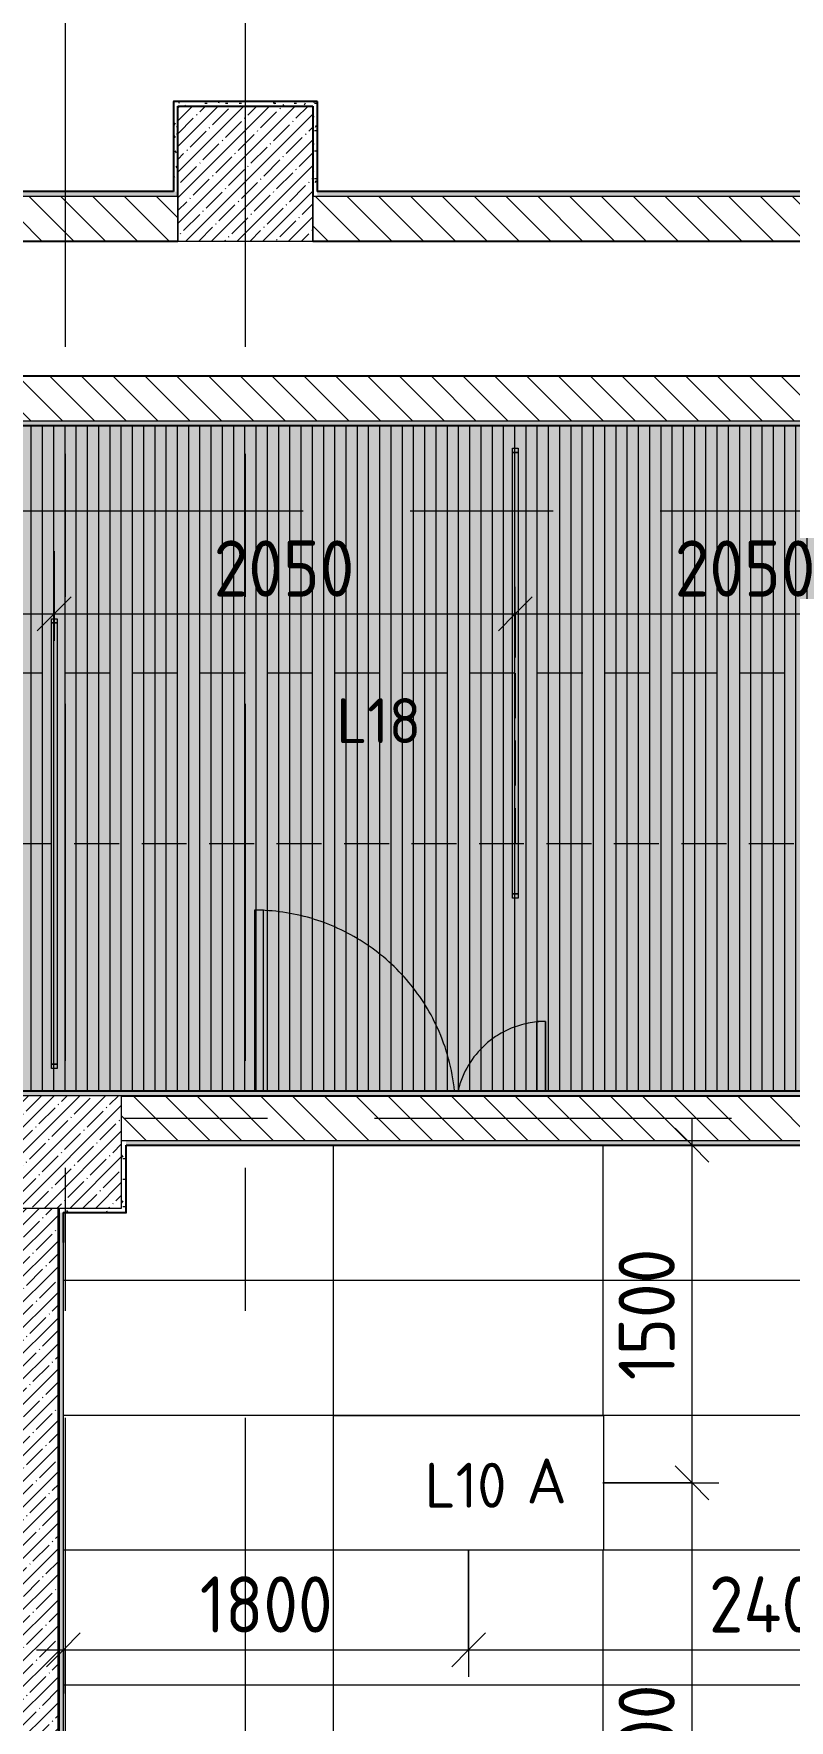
# Model space of a CAD drawing. Header units: millimetres. Extents: x 35098 to 231722, y -8553 to 29000.
# Drawn here: x 47519 to 50879, y 5123 to 12622 of the extents above; entities that cross this region are included whole.
import ezdxf

# ---------------------------------------------------------------- set-up
doc = ezdxf.new("R2010")
doc.units = ezdxf.units.MM
doc.linetypes.add('ADSK_Штрих_ш2 п1', pattern=[300, 200, -100])
doc.linetypes.add('Осевая', pattern=[3175, 635, -476.25, 1587.5, -476.25])
for name, color, linetype, lineweight in [('A-ANNO-DIMS', 7, 'Continuous', 9), ('A-ANNO-DIMS-100', 7, 'Continuous', 9), ('A-CLNG-PATT', 7, 'Continuous', 9), ('A-DETL-1', 7, 'ADSK_Штрих_ш2 п1', 9), ('A-DETL-GENF', 7, 'Continuous', 9), ('A-DOOR', 7, 'Continuous', 9), ('A-WALL', 7, 'Continuous', 9), ('E-LITE-EQPM-IDEN', 7, 'Continuous', 9), ('I-WALL', 7, 'Continuous', 9), ('S-COLS', 7, 'Continuous', 9), ('Оси-2', 7, 'Осевая', 9)]:
    doc.layers.add(name, color=color, linetype=linetype, lineweight=lineweight)
for name, color, linetype, lineweight, true_color in [('A-ANNO-NOTE', 1, 'Continuous', 9, 0xff0000), ('A-CLNG-1', 7, 'Continuous', 9, 0xc0c0c0), ('A-WALL-1', 7, 'Continuous', 25, 0x3c3c3c), ('A-WALL-3', 7, 'Continuous', 35, 0x3c3c3c), ('A-WALL-FNSH-2', 7, 'Continuous', 13, 0x3c3c3c), ('E-LITE-EQPM-1', 1, 'Continuous', 9, 0xff0000), ('G-ANNO-TEXT-1', 1, 'Continuous', 9, 0xff0000)]:
    doc.layers.add(name, color=color, linetype=linetype, lineweight=lineweight, true_color=true_color)
doc.layers.add('A-CLNG-PATT-1', color=7, linetype='Continuous', lineweight=9, transparency=1)
doc.styles.add('GOST Common', font='GOST_Common.ttf', dxfattribs={"height": 200})
doc.styles.add('ISOCPEUR', font='isocpeur.ttf', dxfattribs={"width": 0.9, "height": 250})
doc.styles.add('ISOCPEUR_1', font='isocpeur.ttf', dxfattribs={"height": 200})
doc.dimstyles.new('ISO-2_5_0_9К_БОЛЬШОЙ', dxfattribs={"dimscale": 304.8, "dimtxt": 248.995294, "dimasz": 0.492126, "dimexe": 0.393701, "dimexo": 0.984252, "dimgap": 0, "dimtad": 1, "dimdec": 0, "dimrnd": 10, "dimzin": 0, "dimdsep": 46, "dimtxsty": 'ISOCPEUR', "dimblk1": 'OBLIQUE', "dimblk2": 'OBLIQUE', "dimsah": 1, "dimcen": 0.09, "dimdle": 0.393701, "dimazin": 0, "dimtfac": 1, "dimtdec": 4, "dimtix": 1, "dimtmove": 0, "dimatfit": 3, "dimfxl": 1, "dimtvp": 1, "dimtolj": 1, "dimtzin": 0, "dimarcsym": 2})
doc.dimstyles.new('ISO-2_5_0_9К_БОЛЬШОЙ_1', dxfattribs={"dimscale": 304.8, "dimtxt": 248.995294, "dimasz": 0.492126, "dimexe": 0.393701, "dimexo": 0.984252, "dimgap": 0, "dimtad": 1, "dimdec": 0, "dimrnd": 10, "dimzin": 0, "dimdsep": 46, "dimtxsty": 'ISOCPEUR', "dimblk1": 'OBLIQUE', "dimblk2": 'OBLIQUE', "dimsah": 1, "dimcen": 0.09, "dimdle": 0.393701, "dimazin": 0, "dimtfac": 1, "dimtdec": 4, "dimtix": 1, "dimtmove": 2, "dimatfit": 3, "dimfxl": 1, "dimtvp": 1, "dimtolj": 1, "dimtzin": 0, "dimarcsym": 2})
pattern_1 = [(135, (0, 0), (-70.71068, -70.71068), [])]
pattern_2 = [(45, (0, 0), (-57.02463, 57.02463), []), (45, (57.025, 0), (-57.02463, 57.02463), [100.806, -20.161, 3.353, -16.808])]
pattern_3 = [(0, (0, 0), (121.92, 30.48), [10.058, -81.382, 10.058, -81.382, -487.68]), (0, (0, 0), (121.92, 30.48), [-182.88, 10.058, -172.822, 10.058, -81.382, -213.36]), (0, (0, 0), (121.92, 30.48), [-457.2, 10.058, -50.902, 10.058, -142.342]), (120, (45.72, 15.24), (-87.356454, 90.345817), [10.058, -81.382, 10.058, -81.382, -487.68]), (120, (45.72, 15.24), (-87.356454, 90.345817), [-182.88, 10.058, -172.822, 10.058, -81.382, -213.36]), (120, (45.72, 15.24), (-87.356454, 90.345817), [-457.2, 10.058, -50.902, 10.058, -142.342]), (240, (60.96, 76.2), (-34.563546, -120.825817), [10.058, -81.382, 10.058, -81.382, -487.68]), (240, (60.96, 76.2), (-34.563546, -120.825817), [-182.88, 10.058, -172.822, 10.058, -81.382, -213.36]), (240, (60.96, 76.2), (-34.563546, -120.825817), [-457.2, 10.058, -50.902, 10.058, -142.342])]

# ---------------------------------------------------------------- blocks, each defined once
blk = doc.blocks.new('BSC_Колонна _Прямоугольная - 500х500-V2-План расстановки осветительного оборудования 2 этажа в осях 12-23')
at = {"layer": 'S-COLS'}
h = blk.add_hatch(dxfattribs=at)
h.set_pattern_fill('FP_3', color=256, style=0, pattern_type=2)
h.set_pattern_definition([(45, (-47660, -7650), (-57.02463, 57.02463), []), (45, (-47602.975, -7650), (-57.02463, 57.02463), [100.806, -20.161, 3.353, -16.808])])
h.paths.add_polyline_path([(-250, -250), (250, -250), (250, 250), (-250, 250)])
for p, q in [((250, 250), (-250, 250)), ((-250, 250), (-250, -250)), ((250, -250), (250, 250)), ((-250, -250), (250, -250))]:
    blk.add_line(p, q, dxfattribs=at)
blk = doc.blocks.new('Downlight - Strip - 2000 мм-27655400-План расстановки осветительного оборудования 2 этажа в осях 12-23')
at = {"layer": 'E-LITE-EQPM-1'}
for p, q in [((-1000, -231.3), (-1000, -205.9)), ((-1000, -205.9), (-980.9, -205.9)), ((-980.9, -231.3), (-980.9, -205.9)), ((-980.9, -205.9), (981, -205.9)), ((-980.9, -205.9), (-980.9, -231.3)), ((-980.9, -231.3), (-980.9, -205.9)), ((-980.9, -205.9), (981, -205.9)), ((981, -205.9), (981, -231.3)), ((981, -231.3), (981, -205.9)), ((981, -205.9), (1000, -205.9)), ((981, -205.9), (981, -231.3)), ((1000, -205.9), (1000, -231.3)), ((-980.9, -231.3), (-1000, -231.3)), ((981, -231.3), (-980.9, -231.3)), ((981, -231.3), (-980.9, -231.3)), ((1000, -231.3), (981, -231.3))]:
    blk.add_line(p, q, dxfattribs=at)
blk = doc.blocks.new('Дверь_Витражная_остекление_ - ДВН_ДАО_Главный вход_1200 в свету-V56-План расстановки осветительного оборудования 2 этажа в осях 12-23')
at = {"layer": 'A-DETL-GENF'}
for p, q in [((-607.5, 925), (-647.5, 925)), ((-647.5, 925), (-647.5, 121)), ((-607.5, 121), (-607.5, 925)), ((647.5, 430), (607.5, 430)), ((607.5, 430), (607.5, 121)), ((647.5, 121), (647.5, 430))]:
    blk.add_line(p, q, dxfattribs=at)
at = {"layer": 'A-DOOR'}
for p, q in [((-647.5, 925), (-647.5, 121)), ((647.5, 430), (647.5, 121))]:
    blk.add_line(p, q, dxfattribs=at)
for centre, radius, start, end in [((-647.5, 30), 895, 81.81818, 90), ((-647.5, 30), 895, 73.63636, 81.81818), ((-647.5, 30), 895, 65.45455, 73.63636), ((-647.5, 30), 895, 57.27273, 65.45455), ((-647.5, 30), 895, 40.90909, 57.27273), ((-647.5, 30), 895, 24.54545, 40.90909), ((-647.5, 30), 895, 5.84545, 24.54545), ((647.5, 30), 400, 112.5, 123.75), ((647.5, 30), 400, 101.25, 112.5), ((647.5, 30), 400, 90, 101.25), ((647.5, 30), 400, 123.75, 157.5), ((647.5, 30), 400, 157.5, 166.80638)]:
    blk.add_arc(centre, radius, start, end, dxfattribs=at)
blk = doc.blocks.new('DIMBLOCK140-План расстановки осветительного оборудования 2 этажа в осях 12-23')
at = {"layer": 'A-ANNO-DIMS-100'}
for p, q in [((47610, 10321), (47610, 9922.5)), ((47610, 10042.5), (47610, 10321)), ((45560, 9848.6), (45560, 10162.5)), ((45560, 10042.5), (47610, 10042.5)), ((45560, 10042.5), (45560, 9848.6))]:
    blk.add_line(p, q, dxfattribs=at)
at = {"layer": 'A-ANNO-DIMS-100', "lineweight": 20}
for p, q in [((45560, 10042.5), (45635, 10117.5)), ((47610, 10042.5), (47685, 10117.5)), ((45560, 10042.5), (45485, 9967.5)), ((47610, 10042.5), (47535, 9967.5))]:
    blk.add_line(p, q, dxfattribs=at)
at = {"layer": 'A-ANNO-DIMS-100', "color": 0, "insert": (46269, 10369.1), "char_height": 250, "width": 758.478, "attachment_point": 1, "line_spacing_factor": 1.149209, "style": 'ISOCPEUR'}
blk.add_mtext('2050', dxfattribs=at)
blk = doc.blocks.new('_Oblique')
at = {"color": 0, "linetype": 'ByBlock', "lineweight": -2}
blk.add_line((-0.5, -0.5), (0.5, 0.5), dxfattribs=at)
blk = doc.blocks.new('DIMBLOCK141-План расстановки осветительного оборудования 2 этажа в осях 12-23')
at = {"layer": 'A-ANNO-DIMS-100'}
for p, q in [((47610, 10321), (47610, 9922.5)), ((47610, 10042.5), (47610, 10321)), ((49660, 9848.6), (49660, 10162.5)), ((47610, 10042.5), (49660, 10042.5)), ((49660, 10042.5), (49660, 9848.6))]:
    blk.add_line(p, q, dxfattribs=at)
at = {"layer": 'A-ANNO-DIMS-100', "lineweight": 20}
for p, q in [((47610, 10042.5), (47685, 10117.5)), ((49660, 10042.5), (49735, 10117.5)), ((47610, 10042.5), (47535, 9967.5)), ((49660, 10042.5), (49585, 9967.5))]:
    blk.add_line(p, q, dxfattribs=at)
at = {"layer": 'A-ANNO-DIMS-100', "color": 0, "insert": (48319, 10369.1), "char_height": 250, "width": 758.478, "attachment_point": 1, "line_spacing_factor": 1.149209, "style": 'ISOCPEUR'}
blk.add_mtext('2050', dxfattribs=at)
blk = doc.blocks.new('DIMBLOCK142-План расстановки осветительного оборудования 2 этажа в осях 12-23')
at = {"layer": 'A-ANNO-DIMS-100'}
for p, q in [((51710, 10321), (51710, 9922.5)), ((51710, 10042.5), (51710, 10321)), ((49660, 9848.6), (49660, 10162.5)), ((49660, 10042.5), (51710, 10042.5)), ((49660, 10042.5), (49660, 9848.6))]:
    blk.add_line(p, q, dxfattribs=at)
at = {"layer": 'A-ANNO-DIMS-100', "lineweight": 20}
for p, q in [((49660, 10042.5), (49735, 10117.5)), ((51710, 10042.5), (51785, 10117.5)), ((49660, 10042.5), (49585, 9967.5)), ((51710, 10042.5), (51635, 9967.5))]:
    blk.add_line(p, q, dxfattribs=at)
at = {"layer": 'A-ANNO-DIMS-100', "color": 0, "insert": (50369, 10369.1), "char_height": 250, "width": 758.478, "attachment_point": 1, "line_spacing_factor": 1.149209, "style": 'ISOCPEUR'}
blk.add_mtext('2050', dxfattribs=at)
blk = doc.blocks.new('DIMBLOCK166-План расстановки осветительного оборудования 2 этажа в осях 12-23')
at = {"layer": 'A-ANNO-DIMS-100', "lineweight": 20}
for p, q in [((50446.1, 6178.6), (50371.1, 6253.6)), ((50446.1, 6178.6), (50521.1, 6103.6)), ((50446.1, 3778.6), (50371.1, 3853.6)), ((50446.1, 3778.6), (50521.1, 3703.6))]:
    blk.add_line(p, q, dxfattribs=at)
at = {"layer": 'A-ANNO-DIMS-100'}
for p, q in [((50050, 6178.6), (50566.1, 6178.6)), ((50446.1, 6178.6), (50050, 6178.6)), ((50446.1, 3778.6), (50446.1, 6178.6)), ((50050, 3778.6), (50566.1, 3778.6)), ((50446.1, 3778.6), (50050, 3778.6))]:
    blk.add_line(p, q, dxfattribs=at)
at = {"layer": 'A-ANNO-DIMS-100', "color": 0, "insert": (50119.4, 4650.6), "char_height": 250, "width": 787.208, "attachment_point": 1, "rotation": 90, "line_spacing_factor": 1.149209, "style": 'ISOCPEUR'}
blk.add_mtext('2400', dxfattribs=at)
blk = doc.blocks.new('DIMBLOCK167-План расстановки осветительного оборудования 2 этажа в осях 12-23')
at = {"layer": 'A-ANNO-DIMS-100'}
for p, q in [((50446.1, 6178.6), (50446.1, 7800)), ((50640, 7680), (50326.1, 7680)), ((50446.1, 7680), (50640, 7680)), ((50050, 6178.6), (50566.1, 6178.6)), ((50446.1, 6178.6), (50050, 6178.6))]:
    blk.add_line(p, q, dxfattribs=at)
at = {"layer": 'A-ANNO-DIMS-100', "lineweight": 20}
for p, q in [((50446.1, 7680), (50371.1, 7755)), ((50446.1, 7680), (50521.1, 7605)), ((50446.1, 6178.6), (50371.1, 6253.6)), ((50446.1, 6178.6), (50521.1, 6103.6))]:
    blk.add_line(p, q, dxfattribs=at)
at = {"layer": 'A-ANNO-DIMS-100', "color": 0, "insert": (50119.4, 6634.8), "char_height": 250, "width": 706.764, "attachment_point": 1, "rotation": 90, "line_spacing_factor": 1.149209, "style": 'ISOCPEUR'}
blk.add_mtext('1500', dxfattribs=at)
blk = doc.blocks.new('DIMBLOCK168-План расстановки осветительного оборудования 2 этажа в осях 12-23')
at = {"layer": 'A-ANNO-DIMS-100'}
for p, q in [((49452.5, 5878.6), (49452.5, 5316.1)), ((49452.5, 5436.1), (49452.5, 5878.6)), ((47651, 5242.2), (47651, 5556.1)), ((47531, 5436.1), (49452.5, 5436.1)), ((47651, 5436.1), (47651, 5242.2))]:
    blk.add_line(p, q, dxfattribs=at)
at = {"layer": 'A-ANNO-DIMS-100', "lineweight": 20}
for p, q in [((47651, 5436.1), (47726, 5511.1)), ((49452.5, 5436.1), (49527.5, 5511.1)), ((47651, 5436.1), (47576, 5361.1)), ((49452.5, 5436.1), (49377.5, 5361.1))]:
    blk.add_line(p, q, dxfattribs=at)
at = {"layer": 'A-ANNO-DIMS-100', "color": 0, "insert": (48257.3, 5762.8), "char_height": 250, "width": 706.764, "attachment_point": 1, "line_spacing_factor": 1.149209, "style": 'ISOCPEUR'}
blk.add_mtext('1800', dxfattribs=at)
blk = doc.blocks.new('DIMBLOCK169-План расстановки осветительного оборудования 2 этажа в осях 12-23')
at = {"layer": 'A-ANNO-DIMS-100'}
for p, q in [((49452.5, 5878.6), (49452.5, 5316.1)), ((49452.5, 5436.1), (49452.5, 5878.6)), ((51852.5, 5581.1), (51852.5, 5316.1)), ((51852.5, 5436.1), (51852.5, 5581.1)), ((49452.5, 5436.1), (51852.5, 5436.1))]:
    blk.add_line(p, q, dxfattribs=at)
at = {"layer": 'A-ANNO-DIMS-100', "lineweight": 20}
for p, q in [((49452.5, 5436.1), (49527.5, 5511.1)), ((51852.5, 5436.1), (51927.5, 5511.1)), ((49452.5, 5436.1), (49377.5, 5361.1)), ((51852.5, 5436.1), (51777.5, 5361.1))]:
    blk.add_line(p, q, dxfattribs=at)
at = {"layer": 'A-ANNO-DIMS-100', "color": 0, "insert": (50521.3, 5762.8), "char_height": 250, "width": 787.208, "attachment_point": 1, "line_spacing_factor": 1.149209, "style": 'ISOCPEUR'}
blk.add_mtext('2400', dxfattribs=at)

msp = doc.modelspace()

# ---------------------------------------------------------------- hatches: boundary and pattern name
at = {"layer": 'A-CLNG-PATT'}
h = msp.add_hatch(dxfattribs=at)
h.set_pattern_fill('FP_47', color=256, style=0, pattern_type=2)
h.set_pattern_definition([(90, (72858.237, -5848.237), (-50, 3e-15), [])])
h.paths.add_polyline_path([(74650.8, 7921), (74729, 7921), (74729, 8301), (75459, 8301), (75459, 10879), (74015.2, 10879), (74015.2, 10868.5), (66296, 10868.5), (66296, 10880), (47239.7, 10879), (47239.7, 11679), (44781.7, 11679), (44781.7, 10879), (42401, 10879), (42401, 10209), (38761, 10209), (38761, 7921), (73196.3, 7921)])
h = msp.add_hatch(dxfattribs=at)
h.set_pattern_fill('FP_54', color=256, style=0, pattern_type=2)
h.set_pattern_definition([(180, (46451, 5279.5), (-7e-14, -600), []), (270, (46451, 5279.5), (1200, 7e-14), [])])
h.paths.add_polyline_path([(52780, 470), (56410, 470), (56410, 475), (56540, 475), (56539, 7050), (55210, 7050), (55209, 7660), (53710, 7660), (53710, 7050), (51890, 7050), (51890, 7680), (47930, 7679), (47930, 7380), (47650, 7379), (47650, 805), (48124.1, 805), (48124.1, 801), (48145.1, 801), (48145.1, 470), (51910, 470), (51910, 475), (52760, 475), (52760, 470)])
h.paths.add_polyline_path([(54852.4, 1078.9), (53652.4, 1078.9), (53652.4, 1678.9), (54852.4, 1678.9), (54852.4, 1492.8)])
h.paths.add_polyline_path([(51252.4, 1078.9), (51252.4, 1678.9), (52452.4, 1678.9), (52452.4, 1078.9), (51379, 1078.9)])
h.paths.add_polyline_path([(50052.4, 1078.9), (48852.4, 1078.9), (48852.4, 1678.9), (50052.4, 1678.9), (50052.4, 1492.8)])
h.paths.add_polyline_path([(54852.4, 3478.9), (53652.4, 3478.9), (53652.4, 4078.9), (54852.4, 4078.9)])
h.paths.add_polyline_path([(52452.4, 3478.9), (51252.4, 3478.9), (51252.4, 4078.9), (52452.4, 4078.9), (52452.4, 3809.1)])
h.paths.add_polyline_path([(48852.4, 3478.9), (48852.4, 4078.9), (50052.4, 4078.9), (50052.4, 3478.9), (49924.5, 3478.9)])
h.paths.add_polyline_path([(54852.4, 5878.9), (53652.4, 5878.9), (53652.4, 6478.9), (54852.4, 6478.9), (54852.4, 6125.4)])
h.paths.add_polyline_path([(52452.4, 5878.9), (51252.4, 5878.9), (51252.4, 6478.9), (52452.4, 6478.9), (52452.4, 6125.4)])
h.paths.add_polyline_path([(49924.5, 5878.9), (48852.4, 5878.9), (48852.4, 6478.9), (50052.4, 6478.9), (50052.4, 5878.9)])
at = {"layer": 'A-CLNG-PATT-1'}
h = msp.add_hatch(color=256, dxfattribs=at)
h.paths.add_polyline_path([(74650.8, 7921), (74729, 7921), (74729, 8301), (75459, 8301), (75459, 10879), (74015.2, 10879), (74015.2, 10868.5), (66296, 10868.5), (66296, 10880), (47239.7, 10879), (47239.7, 11679), (44781.7, 11679), (44781.7, 10879), (42401, 10879), (42401, 10209), (38761, 10209), (38761, 7921), (73509, 7921)])
h.paths.add_polyline_path([(69954.2, 10879.5), (73509, 10879.5), (73509, 10900), (66791, 10900), (66791, 10879.5), (69137, 10879.5)])
at = {"layer": 'I-WALL'}
h = msp.add_hatch(dxfattribs=at)
h.set_pattern_fill('FP_46', color=256, style=0, pattern_type=2)
h.set_pattern_definition(pattern_3)
h.paths.add_polyline_path([(48160, 11920), (48160, 12320), (48140, 12320), (48140, 11920)])
h = msp.add_hatch(dxfattribs=at)
h.set_pattern_fill('FP_46', color=256, style=0, pattern_type=2)
h.set_pattern_definition(pattern_3)
h.paths.add_polyline_path([(48760, 12300), (48780, 12300), (48780, 12320), (48160, 12320), (48160, 12300), (48470, 12300)])
h = msp.add_hatch(dxfattribs=at)
h.set_pattern_fill('FP_46', color=256, style=0, pattern_type=2)
h.set_pattern_definition(pattern_3)
h.paths.add_polyline_path([(48780, 11900), (48780, 12300), (48760, 12300), (48760, 11900)])
h = msp.add_hatch(dxfattribs=at)
h.set_pattern_fill('FP_19', color=256, style=0, pattern_type=2)
h.set_pattern_definition(pattern_1)
h.paths.add_polyline_path([(51710, 11700), (51710, 11900), (48760, 11900), (48760, 11700), (49924.5, 11700)])
h.paths.add_polyline_path([(48160, 11700), (48160, 11900), (42760, 11900), (42760, 11700), (47460.7, 11700)])
h = msp.add_hatch(dxfattribs=at)
h.set_pattern_fill('FP_46', color=256, style=0, pattern_type=2)
h.set_pattern_definition(pattern_3)
h.paths.add_polyline_path([(48160, 11900), (48160, 11920), (42780, 11920), (42780, 11900), (47015.5, 11900)])
h = msp.add_hatch(dxfattribs=at)
h.set_pattern_fill('FP_46', color=256, style=0, pattern_type=2)
h.set_pattern_definition(pattern_3)
h.paths.add_polyline_path([(54160, 11900), (54160, 11920), (48780, 11920), (48780, 11900), (52833.5, 11900)])
h = msp.add_hatch(dxfattribs=at)
h.set_pattern_fill('FP_19', color=256, style=0, pattern_type=2)
h.set_pattern_definition(pattern_1)
h.paths.add_polyline_path([(61160, 10900), (61160, 11100), (59340, 11100), (59340, 10900), (60833.2, 10900)])
h.paths.add_polyline_path([(59140, 10900), (59140, 11100), (55700, 11100), (55700, 10900), (58651.4, 10900)])
h.paths.add_polyline_path([(55500, 10900), (55500, 11100), (51910, 11100), (51910, 10900), (54287.9, 10900)])
h.paths.add_polyline_path([(51710, 10900), (51710, 11100), (47260.7, 11100), (47260.7, 10900), (49924.5, 10900)])
h = msp.add_hatch(dxfattribs=at)
h.set_pattern_fill('FP_46', color=256, style=0, pattern_type=2)
h.set_pattern_definition(pattern_3)
h.paths.add_polyline_path([(60833.2, 10880), (61360, 10880), (61360, 10900), (47240.7, 10900), (47240.7, 10880), (60105.9, 10880)])
h = msp.add_hatch(dxfattribs=at)
h.set_pattern_fill('FP_46', color=256, style=0, pattern_type=2)
h.set_pattern_definition(pattern_3)
h.paths.add_polyline_path([(74750, 7900), (74750, 7920), (38742.7, 7920), (38742.7, 7900), (74650.8, 7900)])
h = msp.add_hatch(dxfattribs=at)
h.set_pattern_fill('FP_19', color=256, style=0, pattern_type=2)
h.set_pattern_definition(pattern_1)
h.paths.add_polyline_path([(51890, 7700), (51900, 7700), (51900, 7900), (47910, 7900), (47910, 7700), (51379, 7700)])
h = msp.add_hatch(dxfattribs=at)
h.set_pattern_fill('FP_46', color=256, style=0, pattern_type=2)
h.set_pattern_definition(pattern_3)
h.paths.add_polyline_path([(47930, 7380), (47930, 7700), (47910, 7700), (47910, 7380)])
h = msp.add_hatch(dxfattribs=at)
h.set_pattern_fill('FP_46', color=256, style=0, pattern_type=2)
h.set_pattern_definition(pattern_3)
h.paths.add_polyline_path([(51890, 7680), (51890, 7700), (47930, 7700), (47930, 7680), (51379, 7680)])
h = msp.add_hatch(dxfattribs=at)
h.set_pattern_fill('FP_17', color=256, style=0, pattern_type=2)
h.set_pattern_definition(pattern_2)
h.paths.add_polyline_path([(47410, 400), (47630, 400), (47630, 7400), (47410, 7400), (47410, 1492.8)])
h = msp.add_hatch(dxfattribs=at)
h.set_pattern_fill('FP_46', color=256, style=0, pattern_type=2)
h.set_pattern_definition(pattern_3)
h.paths.add_polyline_path([(47910, 7380), (47910, 7400), (47630, 7400), (47630, 7380), (47650, 7380)])
h = msp.add_hatch(dxfattribs=at)
h.set_pattern_fill('FP_46', color=256, style=0, pattern_type=2)
h.set_pattern_definition(pattern_3)
h.paths.add_polyline_path([(47630, 805), (47650, 805), (47650, 7380), (47630, 7380), (47630, 1492.8)])
at = {"layer": 'S-COLS'}
h = msp.add_hatch(dxfattribs=at)
h.set_pattern_fill('FP_17', color=256, style=0, pattern_type=2)
h.set_pattern_definition(pattern_2)
h.paths.add_polyline_path([(48160, 11700), (48760, 11700), (48760, 12300), (48160, 12300), (48160, 11900)])

# ---------------------------------------------------------------- linework, layer by layer
at = {"layer": 'A-ANNO-NOTE'}
for p, q in [((48852.5, 6478.6), (50052.5, 6478.6)), ((48852.5, 5878.6), (48852.5, 6478.6)), ((50052.5, 6478.6), (50052.5, 5878.6)), ((50052.5, 5878.6), (48852.5, 5878.6))]:
    msp.add_line(p, q, dxfattribs=at)
at = {"layer": 'A-CLNG-1'}
for p, q in [((61295.2, 10879), (47239.7, 10879)), ((48852.4, 5878.9), (48852.4, 6478.9)), ((48852.4, 6478.9), (50052.4, 6478.9)), ((50052.4, 6478.9), (50052.4, 5878.9)), ((50052.4, 5878.9), (48852.4, 5878.9))]:
    msp.add_line(p, q, dxfattribs=at)
at = {"layer": 'A-DETL-1'}
for p, q in [((74260, 9779), (45560, 9779)), ((49660, 9779), (49660, 9021)), ((43499, 9021), (72210, 9021))]:
    msp.add_line(p, q, dxfattribs=at)
at = {"layer": 'A-WALL'}
for p, q in [((42760, 11900), (48160, 11900)), ((48160, 11700), (48160, 11900)), ((48760, 11900), (48760, 11700)), ((48760, 11900), (51710, 11900)), ((51710, 10900), (47260.7, 10900)), ((51890, 7700), (47910, 7700)), ((47931, 7679), (47930, 7679))]:
    msp.add_line(p, q, dxfattribs=at)
at = {"layer": 'A-WALL-1'}
for p, q in [((48140, 12320), (48140, 11920)), ((48780, 12320), (48140, 12320)), ((48160, 11900), (48160, 12300)), ((48160, 12300), (48760, 12300)), ((48760, 12300), (48760, 11900)), ((48780, 12320), (48780, 11920)), ((48140, 11920), (42780, 11920)), ((54140, 11920), (48780, 11920)), ((47460.7, 11700), (48160, 11700)), ((48760, 11700), (51710, 11700)), ((51710, 11100), (47460.7, 11100)), ((47240.7, 10880), (61380, 10880)), ((74750, 7920), (38742.7, 7920)), ((47910, 7900), (51910, 7900)), ((47930, 7380), (47930, 7680)), ((47930, 7680), (51890, 7680)), ((47650, 7380), (47930, 7380)), ((47650, 7380), (47650, 7247.5))]:
    msp.add_line(p, q, dxfattribs=at)
at = {"layer": 'A-WALL-3'}
msp.add_line((47630, 755), (47630, 7400), dxfattribs=at)
at = {"layer": 'A-WALL-FNSH-2'}
for p, q in [((48781, 12321), (48139, 12321)), ((48139, 12321), (48139, 11921)), ((48781, 11920), (48781, 12321)), ((48139, 11921), (42781, 11921)), ((54139, 11921), (48780, 11921)), ((47931, 7679), (51889, 7679)), ((47931, 7379), (47931, 7679)), ((47651, 7379), (47931, 7379)), ((47651, 801), (47651, 7379)), ((47650, 7247.5), (47650, 800))]:
    msp.add_line(p, q, dxfattribs=at)
at = {"layer": 'I-WALL'}
msp.add_line((38761, 7921), (74729, 7921), dxfattribs=at)
at = {"layer": 'S-COLS'}
for p, q in [((48760, 12300), (48160, 12300)), ((48160, 12300), (48160, 11900)), ((48760, 11900), (48760, 12300)), ((48160, 11900), (48160, 11700)), ((48760, 11700), (48760, 11900)), ((48160, 11700), (48760, 11700))]:
    msp.add_line(p, q, dxfattribs=at)
at = {"layer": 'Оси-2'}
for p, q in [((47660, 593.7), (47660, 24898.1)), ((48460, 593.7), (48460, 24898.1)), ((38398.2, 11100), (82450, 11100)), ((39668.2, 10500), (82450, 10500)), ((38398.2, 7800), (82450, 7800))]:
    msp.add_line(p, q, dxfattribs=at)

# ---------------------------------------------------------------- block references
at = {"layer": 'A-DOOR'}
msp.add_blockref('Дверь_Витражная_остекление_ - ДВН_ДАО_Главный вход_1200 в свету-V56-План расстановки осветительного оборудования 2 этажа в осях 12-23', (49147.5, 7800), dxfattribs=at)
at = {"layer": 'E-LITE-EQPM-1', "rotation": 89.9999999999999}
for p in [(49441.4, 9779), (47391.4, 9021)]:
    msp.add_blockref('Downlight - Strip - 2000 мм-27655400-План расстановки осветительного оборудования 2 этажа в осях 12-23', p, dxfattribs=at)
at = {"layer": 'S-COLS'}
msp.add_blockref('BSC_Колонна _Прямоугольная - 500х500-V2-План расстановки осветительного оборудования 2 этажа в осях 12-23', (47660, 7650), dxfattribs=at)

# ---------------------------------------------------------------- texts
at = {"layer": 'E-LITE-EQPM-IDEN', "char_height": 200, "width": 472.996, "attachment_point": 1, "style": 'GOST Common'}
for s, insert in [('L18', (48864.8, 9667.6)), ('L10', (49257.9, 6267.9))]:
    msp.add_mtext(s, dxfattribs=dict(at, insert=insert))
at = {"layer": 'G-ANNO-TEXT-1', "insert": (49709.7, 6287), "char_height": 200, "width": 224.472, "attachment_point": 1, "style": 'ISOCPEUR_1'}
msp.add_mtext('\\fISOCPEUR|b0|i0|c204|p34|;А', dxfattribs=at)

# ---------------------------------------------------------------- dimensions: what is measured, and where the dimension line sits
at = {"layer": 'A-ANNO-DIMS'}
for base, p1, p2, override, picture, middle in [((47610, 10042.5), (45560, 10148.6), (47610, 10021), {"dimpost": '<>', "dimfxl": 2053.964453}, 'DIMBLOCK140-План расстановки осветительного оборудования 2 этажа в осях 12-23', (46585, 10167.5)), ((49660, 10042.5), (47610, 10021), (49660, 10148.6), {"dimpost": '<>', "dimfxl": 2053.964453}, 'DIMBLOCK141-План расстановки осветительного оборудования 2 этажа в осях 12-23', (48635, 10167.5)), ((51710, 10042.5), (49660, 10148.6), (51710, 10021), {"dimpost": '<>', "dimfxl": 2053.964453}, 'DIMBLOCK142-План расстановки осветительного оборудования 2 этажа в осях 12-23', (50685, 10167.5)), ((49452.5338, 5436.1416), (47651, 5542.2076), (49452.5338, 6178.6498), {"dimpost": '<>', "dimfxl": 1910.649713}, 'DIMBLOCK168-План расстановки осветительного оборудования 2 этажа в осях 12-23', (48551.7669, 5561.1416))]:
    dim = msp.add_linear_dim(base=base, p1=p1, p2=p2, dimstyle='ISO-2_5_0_9К_БОЛЬШОЙ', override=override, dxfattribs=at)
    dim.commit()
    dim.dimension.update_dxf_attribs({"geometry": picture, "text_midpoint": middle})
for base, p1, p2, override, picture, middle in [((50446.1, 7680), (49750, 6178.6), (50340, 7680), {"dimpost": '<>', "dimfxl": 1613.103179}, 'DIMBLOCK167-План расстановки осветительного оборудования 2 этажа в осях 12-23', (50321.1, 6929.3)), ((50446.1, 6178.6), (49750, 3778.6), (49750, 6178.6), {"dimpost": '<>', "dimfxl": 2400}, 'DIMBLOCK166-План расстановки осветительного оборудования 2 этажа в осях 12-23', (50321.1, 4978.6))]:
    dim = msp.add_linear_dim(base=base, p1=p1, p2=p2, angle=90, dimstyle='ISO-2_5_0_9К_БОЛЬШОЙ', override=override, dxfattribs=at)
    dim.commit()
    dim.dimension.update_dxf_attribs({"geometry": picture, "text_midpoint": middle})
dim = msp.add_linear_dim(base=(51852.5, 5436.1), p1=(49452.5, 6178.6), p2=(51852.5, 5881.1), dimstyle='ISO-2_5_0_9К_БОЛЬШОЙ_1', override={"dimpost": '<>', "dimfxl": 2418.36851}, dxfattribs=at)
dim.commit()
dim.dimension.update_dxf_attribs({"geometry": 'DIMBLOCK169-План расстановки осветительного оборудования 2 этажа в осях 12-23', "text_midpoint": (50914.9, 5596.1), "dimtype": 160})

doc.saveas('drawing.dxf')
